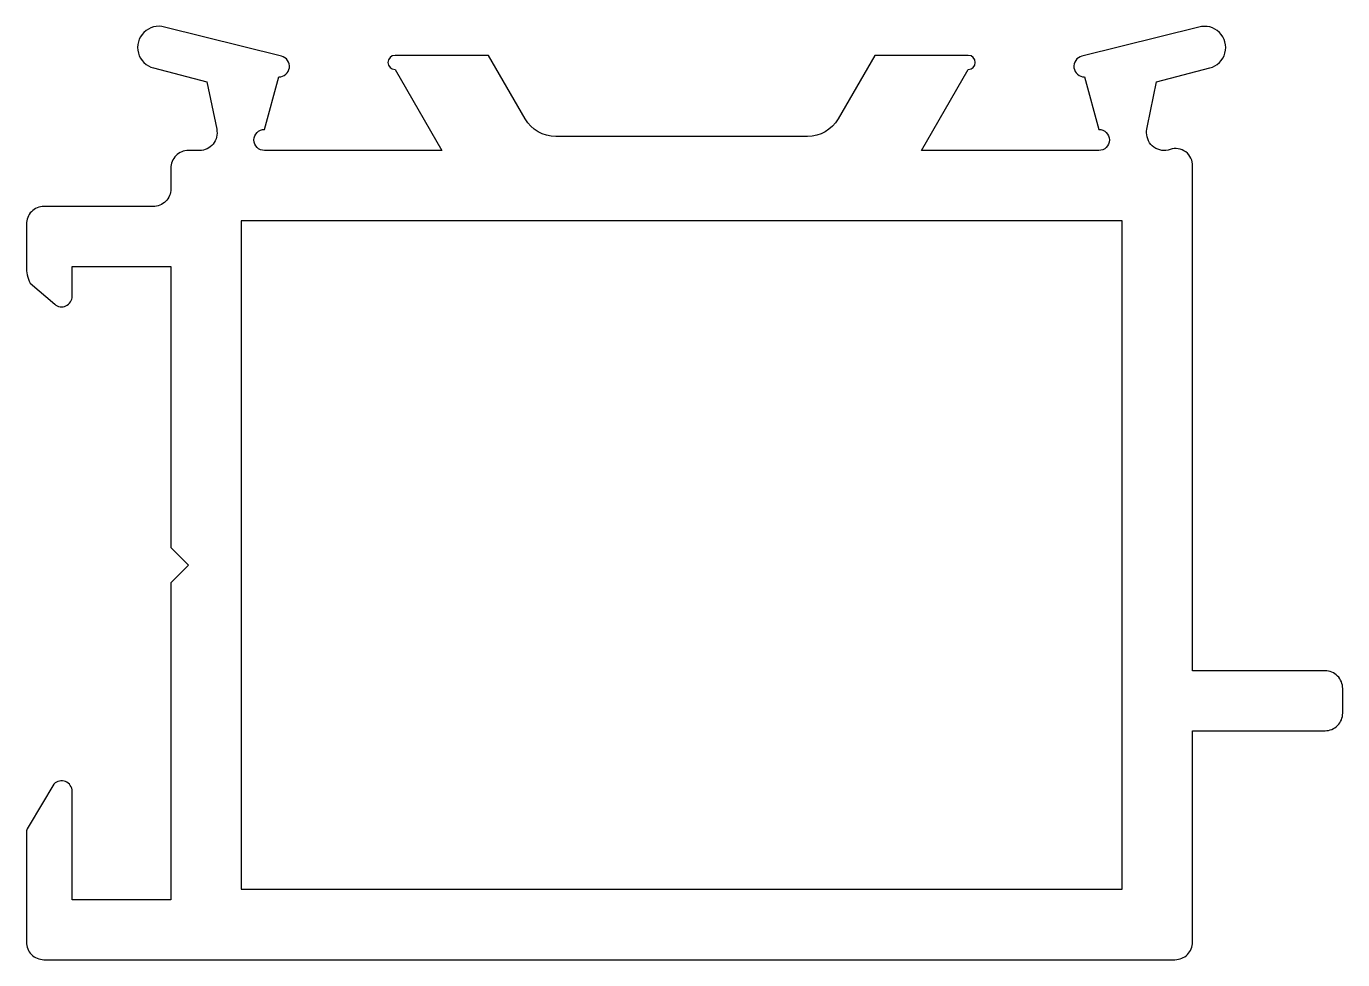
# Model space of a CAD drawing. Extents: x 139.1 to 176.5, y 211.9 to 238.4.
import ezdxf

# ---------------------------------------------------------------- set-up
doc = ezdxf.new("R2010")
doc.units = 0
doc.header["$LTSCALE"] = 15
doc.layers.add('ERCAN', color=220, linetype='CONTINUOUS')

msp = doc.modelspace()

# ---------------------------------------------------------------- linework, layer by layer
at = {"layer": 'ERCAN', "color": 0}
msp.add_lwpolyline([(170.92, 235.555), (171.178, 236.803), (172.689, 237.2, 1.019099), (172.377, 238.358), (169.062, 237.537, 0.888706), (169.138, 236.946), (169.543, 235.456, -1), (169.543, 234.856), (164.51, 234.856), (165.838, 237.156, 1), (165.838, 237.556), (163.183, 237.556), (162.143, 235.756, -0.267949), (161.277, 235.256), (154.129, 235.256, -0.267949), (153.263, 235.756), (152.224, 237.556), (149.568, 237.556, 1), (149.568, 237.156), (150.896, 234.856), (145.863, 234.856, -1), (145.863, 235.456), (146.269, 236.946, 0.888706), (146.344, 237.537), (143.03, 238.358, 1.019099), (142.717, 237.2), (144.228, 236.803), (144.507, 235.458, -0.475398), (144.017, 234.856), (143.704, 234.856, 0.414214), (143.204, 234.356), (143.204, 233.766, -0.414214), (142.704, 233.266), (139.604, 233.266, 0.414214), (139.104, 232.766), (139.104, 231.567, 0.112374), (139.209, 231.089), (139.909, 230.49, 0.640503), (140.404, 230.718), (140.404, 231.566), (143.204, 231.566), (143.204, 223.584), (143.704, 223.084), (143.204, 222.584), (143.204, 213.583), (140.404, 213.583), (140.404, 216.662, 0.675294), (139.888, 216.87), (139.188, 215.691, 0.19382), (139.104, 215.483), (139.104, 212.383, 0.414214), (139.604, 211.883), (171.704, 211.883, 0.414214), (172.204, 212.383), (172.204, 218.383), (175.964, 218.383, 0.414214), (176.464, 218.883), (176.464, 219.583, 0.414214), (175.964, 220.083), (172.204, 220.083), (172.204, 234.413, 0.531367), (171.565, 234.884, -0.519492), (170.899, 235.36, -0.049244)], format="xyb", close=True, dxfattribs=at)
msp.add_lwpolyline([(145.203, 232.856), (145.203, 213.883), (170.203, 213.883), (170.203, 232.856)], close=True, dxfattribs=at)

doc.saveas('drawing.dxf')
